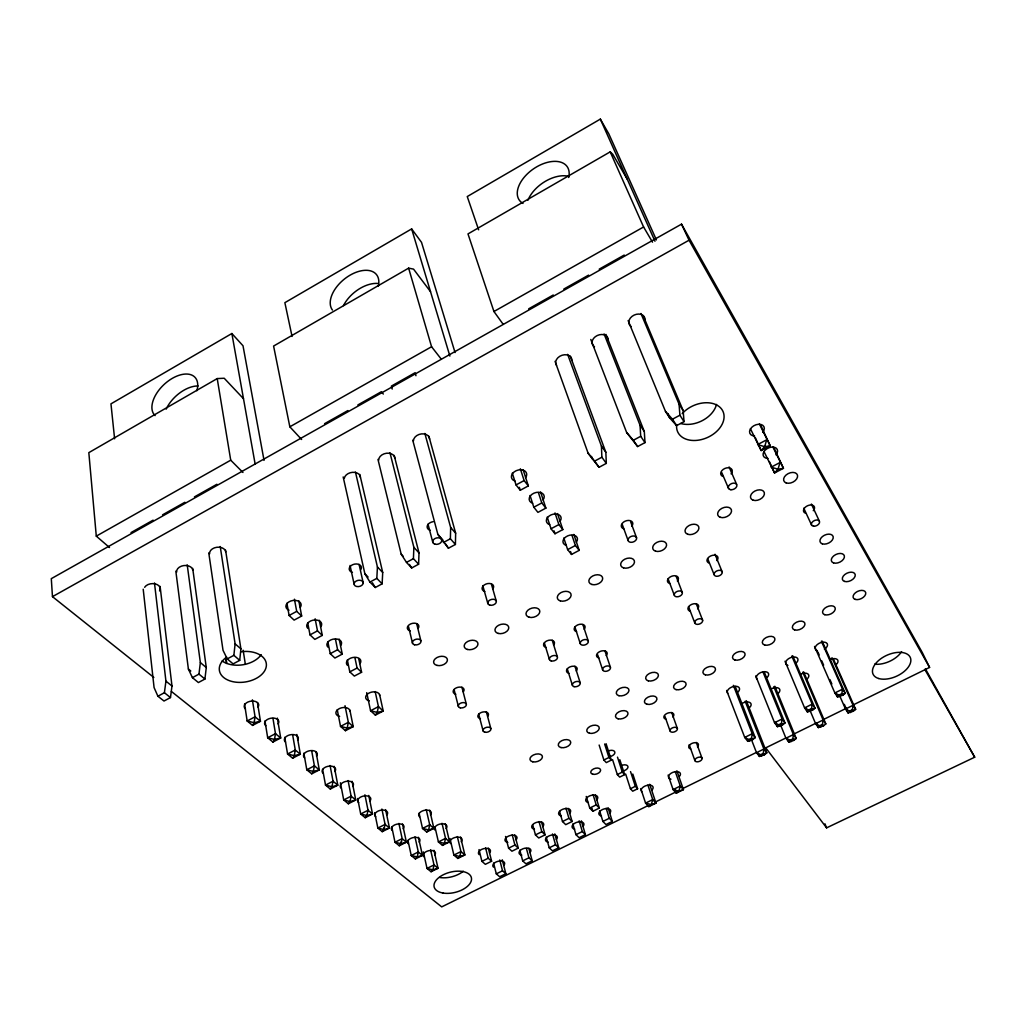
<?xml version="1.0" encoding="UTF-8"?>
<svg xmlns="http://www.w3.org/2000/svg" width="1026" height="1026" viewBox="0 0 1026 1026"><rect width="100%" height="100%" fill="white"/><g stroke="black" fill="none" stroke-linecap="round" stroke-linejoin="round"><path stroke-width="1.5" d="M412.734 440.167L437.858 534.366L448.439 548.217L455.416 544.46L455.647 533.187L428.868 436.204M455.416 544.46L450.388 538.765L450.645 527.467L424.854 433.447M377.966 459.417L401.192 554.168L406.488 562.402L411.683 567.955L418.608 564.236L419.006 552.924L394.189 455.403M418.608 564.236L413.427 558.657L413.863 547.32L389.97 452.761M343.171 476.936L364.884 573.765L369.95 582.075L375.285 587.513L382.134 583.832L382.711 572.482L359.805 474.41M382.134 583.832L376.824 578.369L377.427 566.993L355.419 471.909M208.765 552.873L223.027 650.343L227.246 658.897L233.107 663.899L239.712 660.359L240.905 648.881L225.579 550.167M239.712 660.359L233.877 655.332L235.108 643.828L220.231 546.525M175.831 571.11L188.386 669.042L192.413 677.647L198.39 682.547L204.931 679.045L206.277 667.528L192.696 568.353M192.413 677.647L198.967 674.12L200.352 662.578L187.207 564.813M143.204 589.193L154.08 687.561L157.901 696.231L164.006 701.027L170.483 697.552L171.983 686.009L160.094 586.385M157.901 696.231L164.404 692.73L165.93 681.161L154.477 582.948M735.193 686.381L755.2 737.63L752.725 739.592L751.596 738.13L752.225 733.731L733.359 685.33M746.312 700.694L766.807 752.84L764.383 754.803L763.293 753.379L763.908 749.044L745.184 701.284M764.19 671.876L784.98 722.958L782.543 724.895L781.466 723.407L782.107 718.982L763.087 672.21M774.835 686.24L796.202 738.425L793.829 740.374L792.777 738.925L793.406 734.565L773.809 686.65M792.765 655.806L814.99 708.171L812.592 710.095L811.553 708.581L812.207 704.131L791.828 656.05M803.653 671.889L825.815 723.907L823.48 725.844L822.467 724.369L823.121 719.983L802.781 672.222M822.159 641.096L845.219 693.268L842.872 695.179L841.859 693.64L842.538 689.164L821.39 641.25M833.304 658.884L855.658 709.287L853.363 711.198L852.388 709.697L853.055 705.298L831.971 657.692M391.791 826.994L395.01 842.256L399.281 845.757L401.076 843.705L402.166 838.652L398.896 823.416M374.695 812.682L377.85 828.059L382.236 831.663L383.942 829.598L385.096 824.404L381.89 809.027M244.56 703.99L247.163 720.983L252.563 725.42L254.102 722.702L255.064 716.802L252.396 699.835M264.964 720.893L267.683 737.758L272.916 742.054L274.506 739.451L275.481 733.667L272.954 718.354M284.741 737.296L287.575 754.02L292.654 758.201L294.282 755.675L295.283 750.006L292.641 734.808M337.259 709.748L340.529 726.382L345.441 730.692L347.173 728.075L348.353 722.317L345.018 705.696M303.85 753.174L306.8 769.782L311.724 773.822L313.302 771.449L314.405 765.845L311.673 750.75M366.718 692.653L370.566 710.736L375.375 715.122L377.209 712.442L378.44 706.632L375.183 691.575M322.626 769.359L325.524 785.095L330.308 789.02L331.924 786.724L333.04 781.222L330.077 765.499M340.414 782.787L343.71 799.959L348.353 803.768L349.994 801.55L351.123 796.163L348.083 780.555M357.638 798.497L360.703 814.003L365.218 817.709L366.898 815.555L368.039 810.271L364.91 794.778M419.095 813.22L422.52 828.444L426.701 831.996L428.586 829.906L429.727 824.814L426.252 809.604M407.95 840.371L411.234 855.517L415.389 858.916L417.21 856.941L418.313 851.978L414.979 836.857M434.934 826.841L438.423 841.936L442.488 845.398L444.399 843.372L445.54 838.383L442.014 823.288M423.34 851.888L427.021 868.419L431.061 871.728L432.908 869.817L438.025 868.278L433.947 850.298M450.004 838.588L453.89 855.068L457.84 858.441L459.776 856.479L464.868 854.953L460.546 837.024M640.801 788.571L645.572 803.101L648.83 806.628L651.279 804.576L655.973 803.127L649.689 784.287M264.041 460.366L243.008 345.775L231.863 333.514L110.962 403.859L114.604 438.795M455.057 352.559L421.519 242.354L411.644 228.913L284.869 302.67L292.064 336.451M656.396 239.892L608.816 133.855L600.338 119.119L467.253 196.556L478.629 229.811M243.483 398.691L224.207 378.248L217.217 378.581L88.826 452.646L96.29 536.136L109.5 547.525M430.522 291.679L413.542 269.12L408.63 268.145L273.596 346.057L289.832 426.803L301.618 439.487M627.194 179.152L612.779 154.285L610.201 151.861L467.984 233.915L493.942 311.506L503.189 324.344M96.29 536.136L230.722 460.187L217.217 378.581M289.832 426.803L431.574 346.737L408.63 268.145M493.942 311.506L643.584 226.977L610.201 151.861M131.02 532.584L153.118 520.156M162.583 514.821L184.872 502.278M194.427 496.905L216.909 484.259M324.601 423.661L347.891 410.554M357.869 404.937L381.351 391.727L383.314 394.048M528.698 308.813L553.258 295.001M563.8 289.075L588.591 275.122M599.21 269.145L624.231 255.064M853.529 704.759L929.582 667.426L922.361 652.651L681.52 224.155L51.3 578.651L52.467 596.657L153.849 677.455M52.467 596.657L689.049 240.212L681.52 224.155M523.132 469.728L528.339 485.914L520.285 490.261L516.027 484.926L524.119 480.553L520.336 468.767M289.114 615.472L296.706 611.381L301.67 616.036L294.116 620.114L289.114 615.472L286.908 603.275M227.246 658.897L233.877 655.332M369.95 582.075L376.824 578.369M406.488 562.402L413.427 558.657M443.373 542.536L450.388 538.765M555.053 361.332L588.129 453.248L594.593 461.136L601.877 457.211L601.428 446.066L567.635 354.368M590.809 339.465L626.63 432.472L633.324 440.269L640.699 436.306L640.044 425.226L604.07 333.912M628.13 320.587L665.502 411.477L672.466 419.211L679.905 415.209L679.058 404.154L640.955 313.481M588.129 453.248L599.056 467.292L606.315 463.38L605.84 452.274L570.302 356.15M626.63 432.472L637.646 446.554L644.982 442.616L644.315 431.548L605.956 334.425M665.502 411.477L669.657 417.89L676.609 425.623L684.021 421.635L683.162 410.618L643.161 315.623M540.599 492.018L545.87 508.114L537.932 512.372L533.815 507.216L541.779 502.932L538.445 492.685M310.006 634.876L317.483 630.875L322.305 635.389L314.841 639.378L310.006 634.876L307.697 622.769M551.013 528.762L558.862 524.581L562.825 529.583L554.989 533.751L551.013 528.762L547.204 517.091M330.231 653.677L337.605 649.753L342.261 654.113L334.912 658.025L330.231 653.677L327.833 641.648M567.647 549.615L575.394 545.511L579.215 550.359L571.508 554.438L567.647 549.615L563.8 537.996M349.802 671.876L357.086 668.029L361.601 672.261L354.342 676.083L349.802 671.876L347.339 659.923M252.563 725.42L260.45 721.265L257.5 702.784M272.916 742.054L280.701 737.989L277.366 718.11M292.654 758.201L300.336 754.2L296.873 734.475M345.441 730.692L353.226 726.639L349.866 710.056M375.375 715.122L383.224 711.044L379.607 694.512M311.724 773.822L319.304 769.91L316.008 751.84M330.308 789.02L337.798 785.172L334.22 766.345M348.353 803.768L355.753 799.998L352.072 781.312M365.218 817.709L372.528 813.99L368.757 795.445M382.236 831.663L389.47 828.02L385.609 809.617M399.281 845.757L406.411 842.179L402.474 823.916M426.701 831.996L433.883 828.392L429.702 810.181M603.878 760.01L608.931 757.483L611.329 760.112L606.289 762.613L603.878 760.01L599.146 745.043M415.389 858.916L422.443 855.402L418.416 837.28M442.488 845.398L449.593 841.859L445.335 823.788M617.331 774.566L622.32 772.091L624.654 774.643L619.678 777.105L617.331 774.566L612.548 759.612M431.061 871.728L438.025 868.278L434.011 864.944L430.612 849.926M457.84 858.441L464.868 854.953L460.93 851.567L457.34 836.588M481.912 861.353L488.196 858.249L491.621 861.237L485.349 864.328L481.912 861.353L479.014 849.605M508.588 848.169L514.924 845.039L518.271 848.092L511.948 851.208L508.588 848.169L505.536 836.459M535.457 834.895L541.831 831.74L545.101 834.843L538.74 837.986L535.457 834.895L532.648 824.673M562.505 821.531L568.93 818.35L572.123 821.505L565.724 824.66L562.505 821.531L559.568 811.335M589.745 808.065L596.209 804.871L599.338 808.078L592.887 811.258L589.745 808.065L586.231 796.445M630.426 788.737L635.338 786.301L637.608 788.776L632.696 791.2L630.426 788.737L625.655 774.014M726.626 690.447L744.735 737.425L748.788 739.515L751.596 738.13M755.726 675.89L774.553 722.714L778.631 724.805L781.466 723.407M785.031 661.219L804.602 707.889L808.693 709.992L811.553 708.581M814.554 646.444L834.869 692.948L838.986 695.064L841.859 693.64M747.736 741.311L755.2 737.63L752.225 733.731L744.735 737.425L747.736 741.311L752.725 739.592M842.667 694.525L845.219 693.268L842.538 689.164L834.869 692.948L837.575 697.039L842.872 695.179M775.694 722.278L777.452 726.664L784.98 722.958L782.107 718.982L774.553 722.714L777.452 726.664L782.543 724.895M805.564 707.542L807.398 711.903L814.99 708.171L812.207 704.131L804.602 707.889L807.398 711.903L812.592 710.095M496.302 873.844L502.522 870.792L505.844 873.703L499.649 876.743L496.302 873.844L493.57 863.007M522.683 860.878L528.929 857.8L532.186 860.763L525.953 863.828L522.683 860.878L519.81 850.067M549.231 847.822L555.528 844.731L558.721 847.745L552.437 850.823L549.231 847.822L546.23 837.036M575.971 834.677L582.319 831.56L585.423 834.625L579.1 837.729L575.971 834.677L572.829 823.929M602.89 821.441L609.277 818.299L612.317 821.428L605.943 824.545L602.89 821.441L599.607 810.72M648.342 805.461L441.706 906.881L171.368 691.421M655.511 801.947L677.045 791.379M682.777 788.558L755.957 752.648M764.575 748.416L786.096 737.861M793.265 734.334L816.221 723.073M823.403 719.547L846.36 708.273M648.83 806.628L655.973 803.127L652.741 799.587L647.906 785.07M751.301 739.233L756.508 752.674L760.523 754.738L763.293 753.379M780.658 725.151L785.954 738.233L789.982 740.297L792.777 738.925M810.117 710.633L815.606 723.676L819.659 725.754L822.467 724.369M839.794 696.013L845.488 709.004L849.554 711.095L852.388 709.697M822.082 725.741L818.338 727.575L815.606 723.676L823.121 719.983L825.815 723.907M851.888 711.133L855.658 709.287L853.055 705.298L845.488 709.004L848.117 712.98L853.363 711.198M758.265 753.469L759.432 756.444L766.807 752.84L763.908 749.044L756.508 752.674L759.432 756.444L764.383 754.803M787.006 737.72L788.776 742.067L796.202 738.425L793.406 734.565L785.954 738.233L788.776 742.067L793.829 740.374M816.504 723.24L818.338 727.575L823.48 725.844M765.576 747.621L826.597 827.854L974.7 757.201L925.311 668.695M401.076 843.705L406.411 842.179L402.166 838.652L395.01 842.256L401.076 843.705L400.756 842.192M383.942 829.598L389.47 828.02L385.096 824.404L377.85 828.059L383.942 829.598L383.621 828.059M164.404 692.73L170.483 697.552M165.93 681.161L171.983 686.009M188.386 669.042L190.785 671.004M198.967 674.12L204.931 679.045M200.352 662.578L206.277 667.528M235.108 643.828L240.905 648.881M230.722 460.187L242.957 472.473M364.884 573.765L368.077 577.035M377.427 566.993L382.711 572.482M401.192 554.168L403.269 556.387M413.863 547.32L419.006 552.924M437.858 534.366L442.911 540.048M450.645 527.467L455.647 533.187M524.119 480.553L528.339 485.914M541.779 502.932L545.87 508.114M431.574 346.737L441.283 359.164M748.788 739.515L749.916 740.977M760.523 754.738L761.613 756.162M778.631 724.805L779.722 726.293M789.982 740.297L791.033 741.734M594.593 461.136L599.056 467.292M601.877 457.211L606.315 463.38M601.428 446.066L605.84 452.274M808.693 709.992L809.745 711.493M819.659 725.754L820.672 727.216M633.324 440.269L637.646 446.554M640.699 436.306L644.982 442.616M445.284 543.549L448.439 548.217M640.044 425.226L644.315 431.548M838.986 695.064L839.999 696.59M849.554 711.095L850.528 712.583M672.466 419.211L676.609 425.623M409.412 564.428L411.683 567.955M679.905 415.209L684.021 421.635M679.058 404.154L683.162 410.618M372.387 582.768L375.285 587.513M643.584 226.977L652.51 242.174M925.106 669.914L974.7 757.201M689.049 240.212L929.582 667.426M811.386 504.048L819.364 521.118M803.768 508.191L811.617 525.107M774.207 448.285L783.441 468.292L774.553 472.96L763.934 451.427M772.77 446.759L783.441 468.292L778.016 469.203L771.103 467.189L780.029 462.495L778.016 469.203L774.553 472.96L769.333 461.508M760.959 425.713L770.205 445.797L761.177 450.568L750.442 428.778M759.407 424.007L770.205 445.797L764.665 446.669L757.624 444.604L766.678 439.808L764.665 446.669L761.177 450.568L755.303 437.64M600.338 119.119L654.986 241.238M844.321 704.336L848.117 712.98M817.914 652.061L819.184 654.96M821.711 660.77L823.622 665.117M829.957 679.622L831.868 683.983M836.305 694.14L837.575 697.039M729.063 466.92L736.604 484.336M721.829 472.704L728.601 488.543M667.849 413.491L669.657 417.89M824.955 823.827L826.597 827.854M715.019 554.258L722.24 572.021A4.284 2.732 -22.1 0 1 716.597 576.291A4.284 2.732 -22.1 0 1 715.673 571.597A4.284 2.732 -22.1 0 1 722.24 572.021M707.722 558.734L714.109 574.611M696.321 603.929L702.656 620.307A4.155 2.591 -21 0 1 697.205 624.385A4.155 2.591 -21 0 1 696.244 619.986A4.155 2.591 -21 0 1 702.656 620.307M688.536 606.584L694.743 622.82M676.262 576.638L682.354 592.579A4.258 2.706 -20.9 0 1 676.814 596.811A4.258 2.706 -20.9 0 1 675.762 592.207A4.258 2.706 -20.9 0 1 682.354 592.579M668.08 578.767L674.274 595.157M630.631 521.747L636.569 537.816A4.45 2.975 -20.4 0 1 630.849 542.331A4.45 2.975 -20.4 0 1 629.579 537.316A4.45 2.975 -20.4 0 1 636.569 537.816M622.192 524.273L628.104 540.51M696.308 742.426L702.066 758.329A3.758 2.129 -19.5 0 1 697.129 761.831A3.758 2.129 -19.5 0 1 696.256 758.24A3.758 2.129 -19.5 0 1 702.066 758.329M591.515 456.39L592.605 459.404M689.203 744.696L694.897 760.612M671.684 712.467L677.404 728.575A3.873 2.257 -19.3 0 1 672.363 732.231A3.873 2.257 -19.3 0 1 671.389 728.447A3.873 2.257 -19.3 0 1 677.404 728.575M664.886 716.263L670.042 730.935M676.916 770.859L683.444 789.648L676.262 793.175L673.094 789.584L668.118 775.092M675.275 771.565L680.302 786.044L683.444 789.648L678.802 791.072L676.262 793.175L675.262 790.277M573.842 534.431L579.215 550.359M571.982 535.367L575.394 545.511M604.981 650.984L610.457 667.4A4.104 2.539 -18.3 0 1 605.225 671.363A4.104 2.539 -18.3 0 1 603.968 667.157A4.104 2.539 -18.3 0 1 610.457 667.4M570.533 551.539L571.508 554.438M557.503 513.577L562.825 529.583M555.002 512.923L558.862 524.581M597.683 654.819L602.647 669.888M554.04 530.84L554.989 533.751M632.798 774.04L637.608 788.776M582.871 624.526L588.283 641.096A4.194 2.655 -18 0 1 582.96 645.2A4.194 2.655 -18 0 1 581.601 640.801A4.194 2.655 -18 0 1 588.283 641.096M630.541 771.59L635.338 786.301M619.819 759.715L624.654 774.643M617.498 757.15L622.32 772.091M574.893 626.899L580.28 643.648M530.044 495.481L533.815 507.216M606.084 743.709L611.329 760.112M604.635 744.03L608.931 757.483M519.348 487.312L520.285 490.261M574.945 666.233L580.203 682.854M512.307 473.127L516.027 484.926M567.275 668.849L572.418 685.342M608.046 807.667L612.317 821.428M606.161 808.219L609.277 818.299M552.232 640.224L557.413 657.012M595.324 795.035L599.338 808.078M593.105 794.701L596.209 804.871M544.37 642.892L549.449 659.551M592.002 808.36L592.887 811.258M411.644 228.913L449.888 356.073M581.332 820.838L585.423 834.625M579.139 820.813L582.319 831.56M568.289 808.424L572.123 821.505M565.954 808.167L568.93 818.35M491.505 584.448L496.238 600.941M554.797 833.92L558.721 847.745M482.784 585.628L487.863 603.609M552.488 833.958L555.528 844.731M541.446 821.736L545.101 834.843M415.953 375.708L415.12 372.72L391.432 386.058L392.214 389.059M538.996 821.531L541.831 831.74M528.865 848.451L532.186 860.763M526.441 848.54L528.929 857.8M486.375 711.864L490.826 728.511M514.783 834.946L518.271 848.092M512.218 834.805L514.924 845.039M478.706 714.16L483.131 730.974M428.009 524.145L432.831 542.485M461.931 687.189L466.279 704.016M502.278 859.814L505.844 873.703M499.752 859.968L502.522 870.792M454.082 689.523L458.404 706.516M488.299 848.066L491.621 861.237M485.631 847.976L488.196 858.249M416.774 624.026L420.84 640.686M408.553 626.681L412.542 643.328M359.087 564.377L363.191 582.845A4.604 3.116 -11.6 0 1 356.484 586.449A4.604 3.116 -11.6 0 1 356.253 580.998A4.604 3.116 -11.6 0 1 363.191 582.845M350.058 565.454L354.098 584.025M358.767 658.859L361.601 672.261M354.893 657.589L357.086 668.029M339.196 639.121L342.261 654.113M335.476 639.236L337.605 649.753M319.33 620.294L322.305 635.389M315.136 618.781L317.483 630.875M298.81 600.838L301.67 616.036M294.436 599.197L296.706 611.381M231.863 333.514L255.179 464.265M243.149 650.227L245.368 664.386M225.874 657.846L226.566 662.578M225.784 657.551L226.605 663.45M756.752 678.827A6.477 3.809 -21.7 0 1 759.266 673.338A6.477 3.809 -21.7 0 1 767.127 672.171A6.477 3.809 -21.7 0 1 767.32 677.25M601.416 815.927A6.156 3.424 -17.3 0 1 599.864 811.335A6.156 3.424 -17.3 0 1 608.149 808.68A6.156 3.424 -17.3 0 1 609.688 813.285M588.347 802.563A6.233 3.514 -17.1 0 1 586.718 797.869A6.233 3.514 -17.1 0 1 595.118 795.176A6.233 3.514 -17.1 0 1 596.734 799.895M574.701 829.072A6.13 3.399 -16.7 0 1 573.047 824.558A6.13 3.399 -16.7 0 1 581.306 821.916A6.13 3.399 -16.7 0 1 582.948 826.443M561.325 815.939A6.22 3.488 -16.5 0 1 559.593 811.309A6.22 3.488 -16.5 0 1 567.968 808.629A6.22 3.488 -16.5 0 1 569.674 813.272M548.166 842.154A6.118 3.373 -16.1 0 1 546.409 837.691A6.118 3.373 -16.1 0 1 554.643 835.061A6.118 3.373 -16.1 0 1 556.374 839.524M534.469 829.239A6.194 3.463 -15.9 0 1 532.635 824.673A6.194 3.463 -15.9 0 1 540.984 822.006A6.194 3.463 -15.9 0 1 542.792 826.571M521.798 855.133A6.105 3.347 -15.5 0 1 519.951 850.734A6.105 3.347 -15.5 0 1 528.159 848.117A6.105 3.347 -15.5 0 1 529.993 852.516M507.806 842.436A6.182 3.437 -15.3 0 1 505.869 837.934A6.182 3.437 -15.3 0 1 514.193 835.279A6.182 3.437 -15.3 0 1 516.104 839.781M493.506 867.137A6.092 3.322 -15 0 1 495.045 862.558A6.092 3.322 -15 0 1 502.676 861.276A6.092 3.322 -15 0 1 503.779 865.418M479.168 854.632A6.169 3.411 -14.7 0 1 480.668 849.951A6.169 3.411 -14.7 0 1 488.427 848.669A6.169 3.411 -14.7 0 1 489.594 852.901M261.232 654.652A23.521 15.313 -8.2 0 1 222.116 660.975M817.35 650.689A6.541 3.848 -23.2 0 1 817.094 644.674A6.541 3.848 -23.2 0 1 826.328 642.789A6.541 3.848 -23.2 0 1 824.417 649.24M424.02 856.8A6.259 3.488 -13.6 0 1 425.367 852.08A6.259 3.488 -13.6 0 1 433.267 850.772A6.259 3.488 -13.6 0 1 434.639 855.056M670.953 779.221A6.22 3.501 -18.9 0 1 669.645 774.425A6.22 3.501 -18.9 0 1 678.032 771.757A6.22 3.501 -18.9 0 1 679.315 776.541M682.162 413.658A24.855 17.416 -24.3 0 1 720.65 407.938A24.855 17.416 -24.3 0 1 705.426 438.346A24.855 17.416 -24.3 0 1 676.711 424.546M241.007 651.754A23.713 15.262 -8.4 0 1 265.837 668.285A23.713 15.262 -8.4 0 1 231.183 681.264A23.713 15.262 -8.4 0 1 226.669 657.127M787.891 665.399A6.502 3.835 -22.4 0 1 787.019 659.962A6.502 3.835 -22.4 0 1 795.74 657.179A6.502 3.835 -22.4 0 1 796.586 662.629M800.626 674.249A6.412 3.719 -22.4 0 1 807.731 673.825A6.412 3.719 -22.4 0 1 807.449 678.661M328.038 647.214A7.426 4.848 -11 0 1 329.269 640.814A7.426 4.848 -11 0 1 338.721 639.519A7.426 4.848 -11 0 1 340.747 645.457M829.854 659.705A6.451 3.745 -23.1 0 1 836.947 659.282A6.451 3.745 -23.1 0 1 836.562 664.194M621.025 765.704A5.066 2.898 -17.9 0 1 627.925 766.448A5.066 2.898 -17.9 0 1 622.692 771.052M768.012 458.455A7.669 5.156 -25.5 0 1 763.754 451.979A7.669 5.156 -25.5 0 1 774.194 447.233A7.669 5.156 -25.5 0 1 775.977 454.839M754.636 435.999A7.798 5.335 -25.7 0 1 750.237 429.291A7.798 5.335 -25.7 0 1 760.83 424.443A7.798 5.335 -25.7 0 1 762.728 432.292M514.988 481.053A7.862 5.605 -17.6 0 1 512.551 473.512A7.862 5.605 -17.6 0 1 523.157 470.139A7.862 5.605 -17.6 0 1 525.556 477.693M339.632 716.392A7.092 4.425 -11.4 0 1 336.207 711.48A7.092 4.425 -11.4 0 1 343.838 707.491A7.092 4.425 -11.4 0 1 349.892 711.031M641.725 791.649A6.194 3.476 -18.3 0 1 643.764 786.724A6.194 3.476 -18.3 0 1 651.433 785.493A6.194 3.476 -18.3 0 1 652.023 789.982M607.777 751.199A5.13 2.975 -17.8 0 1 614.805 751.968A5.13 2.975 -17.8 0 1 609.534 756.688M369.322 700.861A7.105 4.463 -12.1 0 1 366.013 695.872A7.105 4.463 -12.1 0 1 373.708 691.845A7.105 4.463 -12.1 0 1 379.671 695.461M375.721 816.799A6.541 3.771 -12.5 0 1 376.952 811.733A6.541 3.771 -12.5 0 1 385.237 810.425A6.541 3.771 -12.5 0 1 386.853 815.029M419.519 816.76A6.464 3.706 -13.5 0 1 420.904 811.758A6.464 3.706 -13.5 0 1 429.06 810.45A6.464 3.706 -13.5 0 1 430.484 815.003M358.702 802.704A6.643 3.873 -12.1 0 1 359.895 797.523A6.643 3.873 -12.1 0 1 368.321 796.202A6.643 3.873 -12.1 0 1 370.014 800.921M435.306 830.329A6.361 3.604 -13.8 0 1 436.704 825.43A6.361 3.604 -13.8 0 1 444.733 824.135A6.361 3.604 -13.8 0 1 446.092 828.572M341.196 788.199A6.746 3.989 -11.7 0 1 342.351 782.889A6.746 3.989 -11.7 0 1 350.905 781.568A6.746 3.989 -11.7 0 1 352.7 786.416M323.164 773.271A6.849 4.104 -11.2 0 1 324.28 767.833A6.849 4.104 -11.2 0 1 332.988 766.512A6.849 4.104 -11.2 0 1 334.874 771.488M392.265 830.496A6.451 3.668 -12.9 0 1 393.535 825.558A6.451 3.668 -12.9 0 1 401.692 824.25A6.451 3.668 -12.9 0 1 403.218 828.739M450.645 843.526A6.271 3.514 -14.1 0 1 452.094 838.742A6.271 3.514 -14.1 0 1 459.994 837.447A6.271 3.514 -14.1 0 1 461.277 841.782M347.519 665.387A7.297 4.707 -11.6 0 1 348.802 659.167A7.297 4.707 -11.6 0 1 358.087 657.858A7.297 4.707 -11.6 0 1 359.998 663.63M245.483 708.915A7.323 4.591 -8.9 0 1 246.368 702.9A7.323 4.591 -8.9 0 1 255.705 701.566A7.323 4.591 -8.9 0 1 258.026 707.119M716.52 404.424A24.624 17.455 -24.5 0 1 680.725 423.507M463.303 871.215A19.045 10.452 -14 0 1 439.782 877.512M901.597 651.69A20.251 11.607 -24.2 0 1 874.639 664.181M408.348 843.834A6.348 3.578 -13.2 0 1 409.669 838.999A6.348 3.578 -13.2 0 1 417.697 837.691A6.348 3.578 -13.2 0 1 419.147 842.077M304.619 757.906A6.964 4.219 -10.7 0 1 305.671 752.327A6.964 4.219 -10.7 0 1 314.533 750.994A6.964 4.219 -10.7 0 1 316.508 756.111M690.678 748.954A5.066 2.898 -19.6 0 1 689.69 744.966A5.066 2.898 -19.6 0 1 696.5 742.798A5.066 2.898 -19.6 0 1 697.488 746.787M665.912 719.188A5.207 3.065 -19.3 0 1 664.797 714.994A5.207 3.065 -19.3 0 1 671.812 712.749A5.207 3.065 -19.3 0 1 672.902 716.956M285.497 742.067A7.079 4.335 -10.1 0 1 286.51 736.347A7.079 4.335 -10.1 0 1 295.514 735.014A7.079 4.335 -10.1 0 1 297.604 740.272M265.798 725.741A7.208 4.463 -9.6 0 1 266.747 719.88A7.208 4.463 -9.6 0 1 275.917 718.546A7.208 4.463 -9.6 0 1 278.11 723.946M532.635 503.215A7.733 5.412 -18 0 1 530.339 495.917A7.733 5.412 -18 0 1 540.766 492.595A7.733 5.412 -18 0 1 543.036 499.918M549.705 524.645A7.605 5.233 -18.3 0 1 547.525 517.566A7.605 5.233 -18.3 0 1 557.785 514.295A7.605 5.233 -18.3 0 1 559.927 521.388M566.211 545.37A7.477 5.066 -18.6 0 1 564.146 538.496A7.477 5.066 -18.6 0 1 574.239 535.29A7.477 5.066 -18.6 0 1 576.266 542.164M556.528 365.333A8.336 6.284 -21 0 1 562.12 355.227A8.336 6.284 -21 0 1 571.841 360.459M594.516 346.801A8.4 6.336 -22.8 0 1 597.273 335.515A8.4 6.336 -22.8 0 1 608.238 340.337M631.144 326.537A8.452 6.374 -24.7 0 1 634.132 315.085A8.452 6.374 -24.7 0 1 644.982 320.022M344.313 478.244A8.157 5.912 -11.3 0 1 354.855 472.409M356.137 472.691A8.157 5.912 -11.3 0 1 360.395 477.372M378.684 460.212A8.17 5.976 -12.6 0 1 386.597 453.223A8.17 5.976 -12.6 0 1 394.843 458.327M413.427 440.962A8.195 6.053 -14.1 0 1 421.468 433.895A8.195 6.053 -14.1 0 1 429.586 439.115M144.64 587.308A8.131 5.476 -5.1 0 1 155.298 583.909A8.131 5.476 -5.1 0 1 159.543 590.925M176.677 572.085A8.118 5.553 -5.9 0 1 183.885 565.557A8.118 5.553 -5.9 0 1 192.785 570.046M209.599 553.86A8.118 5.63 -6.7 0 1 216.922 547.256A8.118 5.63 -6.7 0 1 225.72 551.847M722.945 476.449A6.079 4.117 -24 0 1 721.881 470.639A6.079 4.117 -24 0 1 730.025 468.048A6.079 4.117 -24 0 1 731.076 473.871M623.744 528.8A5.976 4.027 -20.4 0 1 622.32 523.26A5.976 4.027 -20.4 0 1 630.362 520.695A5.976 4.027 -20.4 0 1 631.772 526.248M484.849 591.451A5.912 3.937 -15.7 0 1 482.925 586.218A5.912 3.937 -15.7 0 1 490.877 583.679A5.912 3.937 -15.7 0 1 492.801 588.924M430.202 530.301A6.22 4.348 -14.2 0 1 427.342 525.697A6.22 4.348 -14.2 0 1 433.254 521.683M352.444 572.367A6.182 4.232 -11.5 0 1 349.917 566.839A6.182 4.232 -11.5 0 1 358.189 564.197A6.182 4.232 -11.5 0 1 360.703 569.738M410.259 630.926A5.874 3.848 -13.3 0 1 408.066 625.886A5.874 3.848 -13.3 0 1 415.94 623.372A5.874 3.848 -13.3 0 1 418.121 628.425M805.474 513.18A5.874 3.771 -25.2 0 1 804.756 507.742A5.874 3.771 -25.2 0 1 812.579 505.254A5.874 3.771 -25.2 0 1 813.272 510.704M709.158 563.056A5.758 3.706 -22.2 0 1 708.094 557.849A5.758 3.706 -22.2 0 1 715.815 555.387A5.758 3.706 -22.2 0 1 716.866 560.594M690.1 611.163A5.592 3.514 -21 0 1 688.997 606.276A5.592 3.514 -21 0 1 696.513 603.891A5.592 3.514 -21 0 1 697.603 608.777M598.838 657.961A5.515 3.437 -18.3 0 1 597.44 653.305A5.515 3.437 -18.3 0 1 604.865 650.933A5.515 3.437 -18.3 0 1 606.251 655.601M669.696 583.473A5.72 3.681 -20.9 0 1 668.49 578.382A5.72 3.681 -20.9 0 1 676.185 575.932A5.72 3.681 -20.9 0 1 677.365 581.037M576.599 631.67A5.643 3.604 -18 0 1 575.073 626.809A5.643 3.604 -18 0 1 582.678 624.385A5.643 3.604 -18 0 1 584.179 629.259M455.826 694.192A5.566 3.476 -14.4 0 1 453.902 689.626A5.566 3.476 -14.4 0 1 461.392 687.24A5.566 3.476 -14.4 0 1 463.303 691.806M546.05 647.483A5.617 3.578 -17 0 1 544.421 642.699A5.617 3.578 -17 0 1 552.001 640.288A5.617 3.578 -17 0 1 553.604 645.085M480.399 718.713A5.438 3.335 -15 0 1 478.603 714.327A5.438 3.335 -15 0 1 485.926 711.993A5.438 3.335 -15 0 1 487.709 716.379M568.891 673.325A5.489 3.411 -17.5 0 1 567.378 668.734A5.489 3.411 -17.5 0 1 574.791 666.374A5.489 3.411 -17.5 0 1 576.279 670.966M727.69 693.358A6.438 3.783 -20.9 0 1 730.102 687.933A6.438 3.783 -20.9 0 1 737.963 686.753A6.438 3.783 -20.9 0 1 738.258 691.768M742.798 703.041A6.348 3.681 -21 0 1 749.929 702.579A6.348 3.681 -21 0 1 749.852 707.286M771.603 688.702A6.387 3.706 -21.7 0 1 778.721 688.254A6.387 3.706 -21.7 0 1 778.542 693.025M288.999 610.213A7.695 5.156 -9.6 0 1 287.126 603.352A7.695 5.156 -9.6 0 1 297.335 600.749A7.695 5.156 -9.6 0 1 300.349 607.315M307.928 628.451A7.554 5.002 -10.3 0 1 309.095 621.884A7.554 5.002 -10.3 0 1 318.727 620.576A7.554 5.002 -10.3 0 1 320.869 626.694M166.174 409.118A27.433 15.967 -43.2 0 1 198.069 385.968M155.093 415.607A27.664 15.929 -43.2 0 1 171.829 378.632A27.664 15.929 -43.2 0 1 196.877 390.726M343.479 305.607A28.035 16.775 -39.3 0 1 378.402 283.522M332.45 310.057A28.279 16.749 -39.3 0 1 351.726 274.263A28.279 16.749 -39.3 0 1 378.35 286.049M527.954 200.237A28.946 17.48 -34.8 0 1 569.173 176.472M523.016 203.417A29.203 17.455 -34.9 0 1 537.034 166.648A29.203 17.455 -34.9 0 1 568.673 177.485M434.011 864.944L432.908 869.817L427.021 868.419L434.011 864.944M460.93 851.567L459.776 856.479L453.89 855.068L460.93 851.567M652.741 799.587L651.279 804.576L645.572 803.101L652.741 799.587M680.302 786.044L678.802 791.072L673.094 789.584L680.302 786.044M255.064 716.802L247.163 720.983L254.102 722.702L260.45 721.265L255.064 716.802M275.481 733.667L267.683 737.758L274.506 739.451L280.701 737.989L275.481 733.667M295.283 750.006L287.575 754.02L294.282 755.675L300.336 754.2L295.283 750.006M348.353 722.317L340.529 726.382L347.173 728.075L353.226 726.639L348.353 722.317M378.44 706.632L370.566 710.736L377.209 712.442L383.224 711.044L378.44 706.632M314.405 765.845L306.8 769.782L313.302 771.449L319.304 769.91L314.405 765.845M333.04 781.222L325.524 785.095L331.924 786.724L337.798 785.172L333.04 781.222M351.123 796.163L343.71 799.959L349.994 801.55L355.753 799.998L351.123 796.163M368.039 810.271L360.703 814.003L366.898 815.555L372.528 813.99L368.039 810.271M429.727 824.814L422.52 828.444L428.586 829.906L433.883 828.392L429.727 824.814M418.313 851.978L411.234 855.517L417.21 856.941L422.443 855.402L418.313 851.978M445.54 838.383L438.423 841.936L444.399 843.372L449.593 841.859L445.54 838.383M676.096 689.626A6.528 3.912 -19.8 0 0 686.086 684.611A6.528 3.912 -19.8 0 0 677.327 682.354A6.528 3.912 -19.8 0 0 676.096 689.626M855.209 599.389A6.759 4.053 -24.7 0 0 865.662 594.144A6.759 4.053 -24.7 0 0 857.377 591.502A6.759 4.053 -24.7 0 0 855.209 599.389M647.008 704.272A6.502 3.886 -19.1 0 0 656.922 699.296A6.502 3.886 -19.1 0 0 648.099 697.103A6.502 3.886 -19.1 0 0 647.008 704.272M618.139 718.816A6.477 3.86 -18.3 0 0 627.989 713.878A6.477 3.86 -18.3 0 0 619.088 711.736A6.477 3.86 -18.3 0 0 618.139 718.816M589.488 733.257A6.451 3.835 -17.5 0 0 599.261 728.357A6.451 3.835 -17.5 0 0 590.296 726.267A6.451 3.835 -17.5 0 0 589.488 733.257M561.042 747.582A6.438 3.809 -16.8 0 0 570.751 742.721A6.438 3.809 -16.8 0 0 561.709 740.695A6.438 3.809 -16.8 0 0 561.042 747.582M532.802 761.818A6.412 3.771 -16.1 0 0 542.433 756.983A6.412 3.771 -16.1 0 0 533.328 755.021A6.412 3.771 -16.1 0 0 532.802 761.818M844.552 581.421A6.861 4.168 -24.8 0 0 855.145 576.073A6.861 4.168 -24.8 0 0 846.694 573.316A6.861 4.168 -24.8 0 0 844.552 581.421M833.574 562.915A6.964 4.296 -24.9 0 0 844.321 557.464A6.964 4.296 -24.9 0 0 835.703 554.591A6.964 4.296 -24.9 0 0 833.574 562.915M822.262 543.831A7.067 4.437 -25 0 0 833.15 538.278A7.067 4.437 -25 0 0 824.353 535.29A7.067 4.437 -25 0 0 822.262 543.831M824.789 614.715A6.707 4.027 -23.9 0 0 835.164 609.508A6.707 4.027 -23.9 0 0 826.789 606.93A6.707 4.027 -23.9 0 0 824.789 614.715M648.317 680.854A6.618 4.014 -19.3 0 0 658.397 675.762A6.618 4.014 -19.3 0 0 649.432 673.441A6.618 4.014 -19.3 0 0 648.317 680.854M618.973 695.718A6.592 3.989 -18.5 0 0 628.976 690.665A6.592 3.989 -18.5 0 0 619.948 688.408A6.592 3.989 -18.5 0 0 618.973 695.718M592.913 774.271A5.079 2.924 -17.3 0 0 600.608 770.449A5.079 2.924 -17.3 0 0 593.554 768.923A5.079 2.924 -17.3 0 0 592.913 774.271M794.611 629.926A6.669 4.014 -23.1 0 0 804.897 624.757A6.669 4.014 -23.1 0 0 796.445 622.243A6.669 4.014 -23.1 0 0 794.611 629.926M878.679 678.519A20.405 11.543 -24.1 0 0 910.408 663.065A20.405 11.543 -24.1 0 0 885.874 655.729A20.405 11.543 -24.1 0 0 878.679 678.519M443.104 893.056A19.173 10.388 -14.1 0 0 471.537 879.205A19.173 10.388 -14.1 0 0 443.655 874.575A19.173 10.388 -14.1 0 0 443.104 893.056M705.388 674.864A6.566 3.937 -20.6 0 0 715.455 669.811A6.566 3.937 -20.6 0 0 706.773 667.49A6.566 3.937 -20.6 0 0 705.388 674.864M734.911 660A6.592 3.963 -21.4 0 0 745.043 654.909A6.592 3.963 -21.4 0 0 736.45 652.523A6.592 3.963 -21.4 0 0 734.911 660M764.639 645.021A6.631 3.989 -22.2 0 0 774.861 639.891A6.631 3.989 -22.2 0 0 766.332 637.441A6.631 3.989 -22.2 0 0 764.639 645.021M786.147 482.913A7.4 4.873 -25.4 0 0 797.51 477A7.4 4.873 -25.4 0 0 788.148 473.614A7.4 4.873 -25.4 0 0 786.147 482.913M753.097 500.188A7.349 4.848 -24.3 0 0 764.357 494.327A7.349 4.848 -24.3 0 0 754.905 491.031A7.349 4.848 -24.3 0 0 753.097 500.188M720.316 517.322A7.297 4.822 -23.2 0 0 731.487 511.512A7.297 4.822 -23.2 0 0 721.945 508.293A7.297 4.822 -23.2 0 0 720.316 517.322M687.805 534.315A7.259 4.797 -22.1 0 0 698.886 528.557A7.259 4.797 -22.1 0 0 689.241 525.415A7.259 4.797 -22.1 0 0 687.805 534.315M655.563 551.18A7.22 4.758 -21 0 0 666.554 545.447A7.22 4.758 -21 0 0 656.82 542.395A7.22 4.758 -21 0 0 655.563 551.18M623.577 567.891A7.182 4.732 -19.9 0 0 634.478 562.222A7.182 4.732 -19.9 0 0 624.667 559.247A7.182 4.732 -19.9 0 0 623.577 567.891M591.861 584.474A7.144 4.694 -18.9 0 0 602.672 578.844A7.144 4.694 -18.9 0 0 592.771 575.945A7.144 4.694 -18.9 0 0 591.861 584.474M560.388 600.928A7.118 4.655 -17.8 0 0 571.123 595.337A7.118 4.655 -17.8 0 0 561.132 592.515A7.118 4.655 -17.8 0 0 560.388 600.928M529.172 617.242A7.092 4.617 -16.8 0 0 539.817 611.701A7.092 4.617 -16.8 0 0 529.749 608.957A7.092 4.617 -16.8 0 0 529.172 617.242M498.213 633.427A7.067 4.579 -15.9 0 0 508.781 627.925A7.067 4.579 -15.9 0 0 498.623 625.257A7.067 4.579 -15.9 0 0 498.213 633.427M467.497 649.484A7.041 4.54 -14.9 0 0 477.975 644.033A7.041 4.54 -14.9 0 0 467.741 641.43A7.041 4.54 -14.9 0 0 467.497 649.484M437.025 665.412A7.028 4.489 -14 0 0 447.426 660A7.028 4.489 -14 0 0 437.102 657.474A7.028 4.489 -14 0 0 437.025 665.412M484.913 732.218A4.053 2.45 -15 0 0 490.941 729.153A4.053 2.45 -15 0 0 485.08 727.857A4.053 2.45 -15 0 0 484.913 732.218M574.098 686.663A4.091 2.514 -17.5 0 0 580.267 683.521A4.091 2.514 -17.5 0 0 574.56 682.11A4.091 2.514 -17.5 0 0 574.098 686.663M460.251 707.825A4.142 2.565 -14.5 0 0 466.407 704.67A4.142 2.565 -14.5 0 0 460.366 703.285A4.142 2.565 -14.5 0 0 460.251 707.825M551.206 660.936A4.181 2.629 -17.1 0 0 557.503 657.704A4.181 2.629 -17.1 0 0 551.603 656.191A4.181 2.629 -17.1 0 0 551.206 660.936M813.733 526.223A4.373 2.783 -25.1 0 0 819.594 521.798A4.373 2.783 -25.1 0 0 813.118 521.298A4.373 2.783 -25.1 0 0 813.733 526.223M414.555 644.79A4.373 2.834 -13.4 0 0 420.993 641.417A4.373 2.834 -13.4 0 0 414.53 639.801A4.373 2.834 -13.4 0 0 414.555 644.79M489.8 605.148A4.399 2.911 -15.7 0 0 496.353 601.698A4.399 2.911 -15.7 0 0 490.005 599.979A4.399 2.911 -15.7 0 0 489.8 605.148M434.934 544.178A4.63 3.206 -14.3 0 0 441.783 540.497A4.63 3.206 -14.3 0 0 434.973 538.535A4.63 3.206 -14.3 0 0 434.934 544.178M730.922 489.735A4.527 3.027 -23.9 0 0 736.886 485.08A4.527 3.027 -23.9 0 0 729.986 484.49A4.527 3.027 -23.9 0 0 730.922 489.735"/></g></svg>
